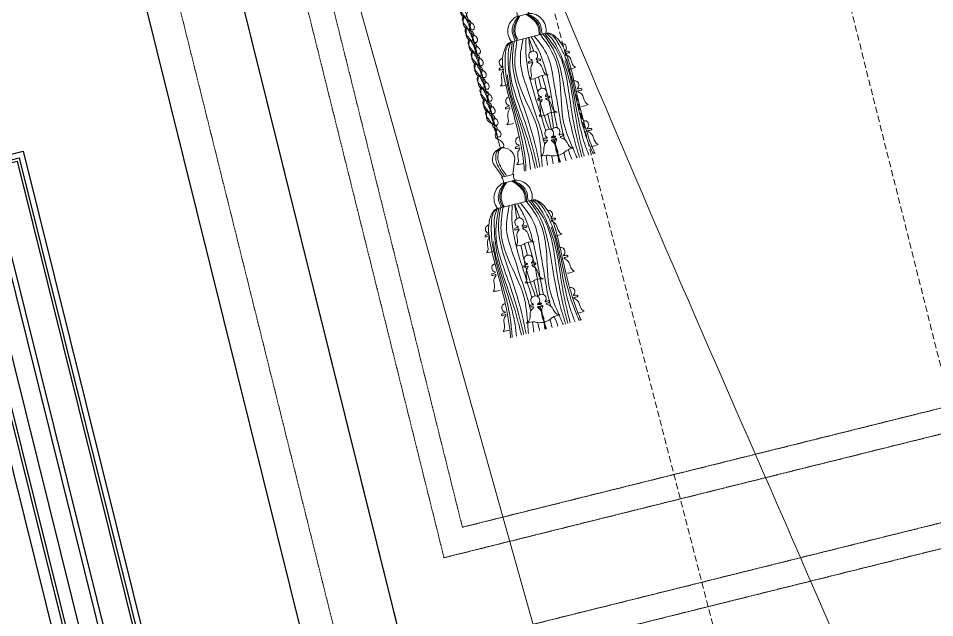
# Model space of a CAD drawing. Header units: inches. Extents: x 122939 to 389145, y 29603 to 574065.
# Drawn here: x 351378 to 352115, y 509176 to 509658 of the extents above; entities that cross this region are included whole.
import ezdxf

# ---------------------------------------------------------------- set-up
doc = ezdxf.new("R2010")
doc.units = ezdxf.units.IN
doc.header["$MEASUREMENT"] = 0
doc.linetypes.add('HIDDEN', pattern=[0.375, 0.25, -0.125])
for name, color, linetype in [('A-WALL', 7, 'Continuous'), ('curtain', 21, 'Continuous'), ('FURNITURE', 252, 'Continuous'), ('gypsum', 31, 'Continuous'), ('Layer7', 8, 'Continuous')]:
    doc.layers.add(name, color=color, linetype=linetype)
doc.layers.add('Fabric', color=253, linetype='Continuous', lineweight=0)
doc.layers.add('GRC', color=41, linetype='Continuous', lineweight=0)

# ---------------------------------------------------------------- blocks, each defined once
blk = doc.blocks.new('win1')
at = {"color": 252, "linetype": 'HIDDEN', "ltscale": 0.5, "elevation": 0}
for points in [[(0, 2848.83), (1150, 2848.83), (1150, -101.17), (0, -101.17)], [(99.59, 2298.59), (1050.41, 2298.59), (1050.41, 398.59), (99.59, 398.59)], [(119.84, 2278.34), (1030.16, 2278.34), (1030.16, 418.83), (119.84, 418.83)], [(99.59, -51.4), (1050.41, -51.4), (1050.41, 329.32), (99.59, 329.32)], [(119.84, -31.15), (1030.16, -31.15), (1030.16, 309.07), (119.84, 309.07)]]:
    blk.add_lwpolyline(points, close=True, dxfattribs=at)
blk.add_lwpolyline([(50, 2798.83), (1100, 2798.83), (1100, -101.17), (50, -101.17), (50, 2798.83), (1100, 2798.83), (1100, -101.17)], dxfattribs=at)
blk = doc.blocks.new('drape wall')
at = {"layer": 'Layer7', "linetype": 'HIDDEN', "lineweight": 0, "ltscale": 20}
for p, q in [((11825.11, -20785.66, 0), (11818.7, -23549.19, 0)), ((12070.7, -20785.66, 0), (12044.45, -23571.18, 0))]:
    blk.add_line(p, q, dxfattribs=at)
blk = doc.blocks.new('tass')
at = {"layer": 'curtain', "color": 42, "lineweight": 0, "ltscale": 1000, "true_color": 0xdba400}
for p, q in [((78219.74, 21088.15, 0), (78229.74, 21088.15, 0)), ((78210.49, 21069.37, 0), (78238.99, 21069.37, 0)), ((78224.74, 21027.33, 0), (78224.74, 21036.71, 0)), ((78224.74, 20992.91, 0), (78224.74, 21005.99, 0)), ((78224.74, 20986.2, 0), (78224.74, 20987.93, 0)), ((78224.74, 20965.98, 0), (78224.74, 20984.61, 0))]:
    blk.add_line(p, q, dxfattribs=at)
at = {"layer": 'curtain', "color": 42, "lineweight": 0, "ltscale": 1000, "true_color": 0xdba400, "elevation": 0}
for points in [[(78224.74, 21115.98, 0.434975), (78215.78, 21105.33), (78220.55, 21093.09)], [(78224.74, 21115.98, -0.434975), (78233.7, 21105.33), (78228.94, 21093.09)], [(78219.74, 21088.15, 0.222128), (78210.93, 21081.58, 0.232561), (78210.49, 21069.37, 0.647746)], [(78219.74, 21088.15, 0.282984), (78219.74, 21093.09), (78224.74, 21093.09)], [(78229.74, 21088.15, -0.282984), (78229.74, 21093.09), (78224.74, 21093.09)], [(78229.74, 21088.15, -0.222128), (78238.55, 21081.58, -0.232561), (78238.99, 21069.37, -0.647746)]]:
    blk.add_lwpolyline(points, format="xyb", dxfattribs=at)
at = {"layer": 'curtain', "color": 42, "lineweight": 0, "ltscale": 1000, "true_color": 0xdba400}
for points in [[(78225.57, 21093.14, 0), (78228.87, 21103.28, 0), (78228.02, 21112.12, 0), (78224.93, 21115.53, 0), (78223.06, 21116.03, 0), (78221.49, 21115.23, 0)], [(78227.24, 21093.09, 0), (78230.55, 21103.23, 0), (78229.7, 21112.07, 0), (78226.72, 21115.4, 0), (78224.74, 21116.25, 0), (78222.97, 21116.01, 0)], [(78221.43, 21088.15, 0), (78217.21, 21084.6, 0), (78212.98, 21075.76, 0), (78213.64, 21069.37, 0), (78213.64, 21069.28, 0)], [(78221.94, 21088.15, 0), (78216.18, 21081.59, 0), (78214.2, 21075.86, 0), (78215.13, 21069.37, 0)], [(78222.5, 21088.15, 0), (78217.17, 21081.59, 0), (78215.2, 21075.86, 0), (78216.13, 21069.37, 0)], [(78227.07, 21088.15, 0), (78232.39, 21081.59, 0), (78234.37, 21075.86, 0), (78233.44, 21069.37, 0)], [(78227.63, 21088.15, 0), (78233.39, 21081.59, 0), (78235.37, 21075.86, 0), (78234.44, 21069.37, 0)], [(78228.14, 21088.15, 0), (78232.35, 21084.6, 0), (78236.59, 21075.76, 0), (78235.93, 21069.37, 0), (78235.93, 21069.28, 0)], [(78200.8, 21058.45, 0), (78197.97, 21057.14, 0), (78197.39, 21053.74, 0), (78198.55, 21052.07, 0), (78199.06, 21051.78, 0), (78199.06, 21051.27, 0), (78198.77, 21051.2, 0), (78197.17, 21051.13, 0), (78196.08, 21050.69, 0), (78195.87, 21050.33, 0), (78195.87, 21049.75, 0), (78196.59, 21049.6, 0), (78198.19, 21049.6, 0), (78199.2, 21049.53, 0), (78199.2, 21049.24, 0), (78198.26, 21048.15, 0), (78196.3, 21044.82, 0), (78195, 21038.37, 0), (78193.74, 21037.01, 0)], [(78224.74, 21058.05, 0), (78221.91, 21056.75, 0), (78221.33, 21053.34, 0), (78222.49, 21051.67, 0), (78223, 21051.38, 0), (78223, 21050.88, 0), (78222.71, 21050.8, 0), (78221.11, 21050.73, 0), (78220.02, 21050.3, 0), (78219.81, 21049.93, 0), (78219.81, 21049.35, 0), (78220.53, 21049.21, 0), (78222.13, 21049.21, 0), (78223.14, 21049.14, 0), (78223.14, 21048.85, 0), (78222.2, 21047.76, 0), (78220.24, 21044.42, 0), (78218.94, 21037.97, 0), (78216.85, 21036.43, 0)], [(78224.74, 21058.05, 0), (78227.57, 21056.75, 0), (78228.15, 21053.34, 0), (78226.99, 21051.67, 0), (78226.48, 21051.38, 0), (78226.48, 21050.88, 0), (78226.77, 21050.8, 0), (78228.37, 21050.73, 0), (78229.46, 21050.3, 0), (78229.68, 21049.93, 0), (78229.68, 21049.35, 0), (78228.95, 21049.21, 0), (78227.35, 21049.21, 0), (78226.34, 21049.14, 0), (78226.34, 21048.85, 0), (78227.28, 21047.76, 0), (78229.24, 21044.42, 0), (78230.55, 21037.97, 0), (78231.8, 21036.62, 0)], [(78249.03, 21058.45, 0), (78251.86, 21057.14, 0), (78252.44, 21053.74, 0), (78251.28, 21052.07, 0), (78250.77, 21051.78, 0), (78250.77, 21051.27, 0), (78251.06, 21051.2, 0), (78252.66, 21051.13, 0), (78253.75, 21050.69, 0), (78253.96, 21050.33, 0), (78253.96, 21049.75, 0), (78253.24, 21049.6, 0), (78251.64, 21049.6, 0), (78250.63, 21049.53, 0), (78250.63, 21049.24, 0), (78251.57, 21048.15, 0), (78253.53, 21044.82, 0), (78254.84, 21038.37, 0), (78256.09, 21037.01, 0)], [(78216.85, 21036.43, 0), (78223.38, 21037.05, 0), (78225.88, 21036.42, 0), (78231.8, 21036.62, 0)], [(78198.28, 21026.97, 0), (78195.45, 21025.67, 0), (78194.87, 21022.26, 0), (78196.03, 21020.59, 0), (78196.54, 21020.3, 0), (78196.54, 21019.8, 0), (78196.25, 21019.72, 0), (78194.65, 21019.65, 0), (78193.56, 21019.22, 0), (78193.35, 21018.85, 0), (78193.35, 21018.27, 0), (78194.07, 21018.13, 0), (78195.67, 21018.13, 0), (78196.68, 21018.06, 0), (78196.68, 21017.77, 0), (78195.74, 21016.68, 0), (78193.78, 21013.34, 0), (78192.48, 21006.89, 0), (78191.22, 21005.53, 0)], [(78224.74, 21027.33, 0), (78221.91, 21026.03, 0), (78221.33, 21022.62, 0), (78222.49, 21020.95, 0), (78223, 21020.66, 0), (78223, 21020.16, 0), (78222.71, 21020.08, 0), (78221.11, 21020.01, 0), (78220.02, 21019.58, 0), (78219.81, 21019.21, 0), (78219.81, 21018.63, 0), (78220.53, 21018.49, 0), (78222.13, 21018.49, 0), (78223.14, 21018.42, 0), (78223.14, 21018.13, 0), (78222.2, 21017.04, 0), (78220.24, 21013.7, 0), (78218.94, 21007.25, 0), (78216.85, 21005.71, 0)], [(78224.74, 21027.33, 0), (78227.57, 21026.03, 0), (78228.15, 21022.62, 0), (78226.99, 21020.95, 0), (78226.48, 21020.66, 0), (78226.48, 21020.16, 0), (78226.77, 21020.08, 0), (78228.37, 21020.01, 0), (78229.46, 21019.58, 0), (78229.68, 21019.21, 0), (78229.68, 21018.63, 0), (78228.95, 21018.49, 0), (78227.35, 21018.49, 0), (78226.34, 21018.42, 0), (78226.34, 21018.13, 0), (78227.28, 21017.04, 0), (78229.24, 21013.7, 0), (78230.55, 21007.25, 0), (78231.8, 21005.9, 0)], [(78251.55, 21026.97, 0), (78254.38, 21025.67, 0), (78254.96, 21022.26, 0), (78253.8, 21020.59, 0), (78253.29, 21020.3, 0), (78253.29, 21019.8, 0), (78253.58, 21019.72, 0), (78255.18, 21019.65, 0), (78256.27, 21019.22, 0), (78256.48, 21018.85, 0), (78256.48, 21018.27, 0), (78255.76, 21018.13, 0), (78254.16, 21018.13, 0), (78253.15, 21018.06, 0), (78253.15, 21017.77, 0), (78254.09, 21016.68, 0), (78256.05, 21013.34, 0), (78257.36, 21006.89, 0), (78258.61, 21005.53, 0)], [(78216.85, 21005.71, 0), (78223.38, 21006.33, 0), (78225.88, 21005.7, 0), (78231.8, 21005.9, 0)], [(78198.32, 20993.93, 0), (78195.49, 20992.62, 0), (78194.91, 20989.21, 0), (78196.07, 20987.55, 0), (78196.57, 20987.26, 0), (78196.57, 20986.75, 0), (78196.28, 20986.68, 0), (78194.69, 20986.6, 0), (78193.6, 20986.17, 0), (78193.38, 20985.81, 0), (78193.38, 20985.23, 0), (78194.11, 20985.08, 0), (78195.7, 20985.08, 0), (78196.72, 20985.01, 0), (78196.72, 20984.72, 0), (78195.78, 20983.63, 0), (78193.82, 20980.3, 0), (78192.51, 20973.84, 0), (78191.25, 20972.49, 0)], [(78222.84, 20994.04, 0), (78219.81, 20993.32, 0), (78218.56, 20990.1, 0), (78219.37, 20988.23, 0), (78219.81, 20987.85, 0), (78219.71, 20987.35, 0), (78219.41, 20987.33, 0), (78217.83, 20987.58, 0), (78216.67, 20987.37, 0), (78216.39, 20987.06, 0), (78216.27, 20986.49, 0), (78216.96, 20986.2, 0), (78218.52, 20985.89, 0), (78219.5, 20985.61, 0), (78219.44, 20985.33, 0), (78218.3, 20984.45, 0), (78215.72, 20981.57, 0), (78213.16, 20975.51, 0), (78210.81, 20974.41, 0)], [(78226.64, 20994.04, 0), (78224.13, 20992.19, 0), (78224.24, 20988.74, 0), (78225.71, 20987.34, 0), (78226.26, 20987.15, 0), (78226.36, 20986.66, 0), (78226.09, 20986.53, 0), (78224.54, 20986.14, 0), (78223.56, 20985.49, 0), (78223.42, 20985.1, 0), (78223.54, 20984.53, 0), (78224.28, 20984.53, 0), (78225.84, 20984.85, 0), (78226.85, 20984.98, 0), (78226.91, 20984.69, 0), (78226.2, 20983.44, 0), (78224.94, 20979.78, 0), (78224.95, 20973.2, 0), (78223.98, 20971.62, 0)], [(78226.64, 20994.04, 0), (78229.67, 20993.32, 0), (78230.92, 20990.1, 0), (78230.12, 20988.23, 0), (78229.67, 20987.85, 0), (78229.78, 20987.35, 0), (78230.07, 20987.33, 0), (78231.65, 20987.58, 0), (78232.81, 20987.37, 0), (78233.09, 20987.06, 0), (78233.21, 20986.49, 0), (78232.53, 20986.2, 0), (78230.96, 20985.89, 0), (78229.98, 20985.61, 0), (78230.04, 20985.33, 0), (78231.18, 20984.45, 0), (78233.76, 20981.57, 0), (78236.33, 20975.51, 0), (78238.67, 20974.41, 0)], [(78251.52, 20993.93, 0), (78254.35, 20992.62, 0), (78254.93, 20989.21, 0), (78253.76, 20987.55, 0), (78253.26, 20987.26, 0), (78253.26, 20986.75, 0), (78253.55, 20986.68, 0), (78255.14, 20986.6, 0), (78256.23, 20986.17, 0), (78256.45, 20985.81, 0), (78256.45, 20985.23, 0), (78255.72, 20985.08, 0), (78254.13, 20985.08, 0), (78253.11, 20985.01, 0), (78253.11, 20984.72, 0), (78254.05, 20983.63, 0), (78256.01, 20980.3, 0), (78257.32, 20973.84, 0), (78258.58, 20972.49, 0)], [(78238.67, 20974.41, 0), (78232.16, 20973.72, 0), (78229.82, 20972.61, 0), (78223.98, 20971.62, 0)]]:
    blk.add_spline(points, degree=3, dxfattribs=at)
for points, knots in [([(78210.49, 21069.37, 0), (78209.85, 21069.33, 0), (78207.59, 21069.19, 0), (78201.07, 21062.98, 0), (78197.46, 21048.19, 0), (78197.82, 21024.49, 0), (78198.52, 20998.1, 0), (78197.45, 20977.22, 0), (78195.71, 20967.31, 0), (78195.46, 20965.98, 0)], [0, 0, 0, 0, 1.88546, 6.692223, 25.03677, 45.785579, 78.040267, 104.189263, 108.247754, 108.247754, 108.247754, 108.247754]), ([(78210.49, 21069.37, 0), (78209.69, 21069.07, 0), (78205.83, 21067.63, 0), (78198.66, 21049.87, 0), (78198.89, 21018.18, 0), (78200.73, 20986.07, 0), (78197.24, 20968.1, 0), (78196.81, 20965.98, 0)], [0, 0, 0, 0, 2.515357, 12.157325, 51.767584, 100.17516, 106.680385, 106.680385, 106.680385, 106.680385]), ([(78210.49, 21069.37, 0), (78210.02, 21068.89, 0), (78206.86, 21065.62, 0), (78202.4, 21050.07, 0), (78200.34, 21028.19, 0), (78203.36, 21001.26, 0), (78204.79, 20981.78, 0), (78204.44, 20969.49, 0), (78204.54, 20965.98, 0)], [0, 0, 0, 0, 2.007034, 13.599116, 46.514064, 68.263556, 94.567068, 105.104983, 105.104983, 105.104983, 105.104983]), ([(78211.41, 21069.37, 0), (78208.28, 21062.24, 0), (78203.23, 21050.77, 0), (78202.53, 21030.9, 0), (78205.18, 21009.6, 0), (78206.73, 20987.04, 0), (78206.48, 20971.74, 0), (78206.36, 20965.98, 0)], [0, 0, 0, 0, 23.11123, 37.13989, 58.938099, 87.56344, 104.848877, 104.848877, 104.848877, 104.848877]), ([(78212.87, 21069.37, 0), (78210.97, 21064.91, 0), (78206.1, 21053.43, 0), (78205.73, 21031.43, 0), (78208.26, 21007.57, 0), (78209.35, 20985.11, 0), (78208.67, 20971.85, 0), (78208.32, 20965.98, 0)], [0, 0, 0, 0, 14.461806, 37.172593, 64.608028, 86.813347, 104.448719, 104.448719, 104.448719, 104.448719]), ([(78215.04, 21069.37, 0), (78212.54, 21063.42, 0), (78206.88, 21049.97, 0), (78208.47, 21024.29, 0), (78216, 20998.64, 0), (78212.25, 20978.06, 0), (78210.64, 20968.23, 0), (78210.28, 20965.98, 0)], [0, 0, 0, 0, 19.16217, 43.282185, 75.216668, 98.196351, 105.022244, 105.022244, 105.022244, 105.022244]), ([(78220.12, 21069.37, 0), (78217.33, 21063.44, 0), (78211.46, 21050.95, 0), (78213.89, 21030.08, 0), (78215.1, 21009.22, 0), (78216.56, 20994.93, 0), (78216.52, 20987.53, 0), (78216.52, 20987.23, 0)], [0, 0, 0, 0, 19.313115, 40.610909, 61.195171, 82.530094, 83.430851, 83.430851, 83.430851, 83.430851]), ([(78222.56, 21069.37, 0), (78221.52, 21065.74, 0), (78217.6, 21052.12, 0), (78217.4, 21027.28, 0), (78219.54, 21005.7, 0), (78219.86, 20994.38, 0), (78219.89, 20993.38, 0)], [0, 0, 0, 0, 11.321596, 42.431835, 73.453337, 76.475104, 76.475104, 76.475104, 76.475104]), ([(78226.92, 21069.37, 0), (78227.97, 21065.74, 0), (78231.88, 21052.12, 0), (78232.08, 21027.28, 0), (78229.95, 21005.7, 0), (78229.62, 20994.38, 0), (78229.59, 20993.38, 0)], [0, 0, 0, 0, 11.321596, 42.431835, 73.453337, 76.475104, 76.475104, 76.475104, 76.475104]), ([(78229.36, 21069.37, 0), (78232.15, 21063.44, 0), (78238.02, 21050.95, 0), (78235.59, 21030.08, 0), (78234.38, 21009.22, 0), (78232.92, 20994.93, 0), (78232.96, 20987.53, 0), (78232.96, 20987.23, 0)], [0, 0, 0, 0, 19.313115, 40.610909, 61.195171, 82.530094, 83.430851, 83.430851, 83.430851, 83.430851]), ([(78234.44, 21069.37, 0), (78236.94, 21063.42, 0), (78242.6, 21049.97, 0), (78241.01, 21024.29, 0), (78233.48, 20998.64, 0), (78237.24, 20978.06, 0), (78238.84, 20968.23, 0), (78239.2, 20965.98, 0)], [0, 0, 0, 0, 19.16217, 43.282185, 75.216668, 98.196351, 105.022244, 105.022244, 105.022244, 105.022244]), ([(78236.61, 21069.37, 0), (78238.51, 21064.91, 0), (78243.38, 21053.43, 0), (78243.75, 21031.43, 0), (78241.22, 21007.57, 0), (78240.13, 20985.11, 0), (78240.81, 20971.85, 0), (78241.17, 20965.98, 0)], [0, 0, 0, 0, 14.461806, 37.172593, 64.608028, 86.813347, 104.448719, 104.448719, 104.448719, 104.448719]), ([(78238.07, 21069.37, 0), (78241.21, 21062.24, 0), (78246.25, 21050.77, 0), (78246.95, 21030.9, 0), (78244.3, 21009.6, 0), (78242.75, 20987.04, 0), (78243, 20971.74, 0), (78243.13, 20965.98, 0)], [0, 0, 0, 0, 23.11123, 37.13989, 58.938099, 87.56344, 104.848877, 104.848877, 104.848877, 104.848877]), ([(78238.99, 21069.37, 0), (78239.79, 21069.07, 0), (78243.65, 21067.63, 0), (78250.82, 21049.87, 0), (78250.59, 21018.18, 0), (78248.75, 20986.07, 0), (78252.25, 20968.1, 0), (78252.68, 20965.98, 0)], [0, 0, 0, 0, 2.515357, 12.157325, 51.767584, 100.17516, 106.680385, 106.680385, 106.680385, 106.680385]), ([(78238.99, 21069.37, 0), (78239.46, 21068.89, 0), (78242.62, 21065.62, 0), (78247.08, 21050.07, 0), (78249.14, 21028.19, 0), (78246.12, 21001.26, 0), (78244.69, 20981.78, 0), (78245.04, 20969.49, 0), (78244.94, 20965.98, 0)], [0, 0, 0, 0, 2.007034, 13.599116, 46.514064, 68.263556, 94.567068, 105.104983, 105.104983, 105.104983, 105.104983]), ([(78238.99, 21069.37, 0), (78239.63, 21069.33, 0), (78241.89, 21069.19, 0), (78248.41, 21062.98, 0), (78252.02, 21048.19, 0), (78251.66, 21024.49, 0), (78250.97, 20998.1, 0), (78252.04, 20977.22, 0), (78253.77, 20967.31, 0), (78254.02, 20965.98, 0)], [0, 0, 0, 0, 1.88546, 6.692223, 25.03677, 45.785579, 78.040267, 104.189263, 108.247754, 108.247754, 108.247754, 108.247754]), ([(78200.53, 20965.98, 0), (78200.98, 20969.09, 0), (78202.37, 20979.89, 0), (78201.8, 20998, 0), (78200.39, 21018.79, 0), (78199.56, 21034.14, 0), (78200.59, 21042.23, 0), (78200.86, 21044.36, 0)], [5.059628, 5.059628, 5.059628, 5.059628, 14.477933, 37.724665, 59.153291, 77.15639, 83.59054, 83.59054, 83.59054, 83.59054]), ([(78248.95, 20965.98, 0), (78248.5, 20969.09, 0), (78247.12, 20979.89, 0), (78247.68, 20998, 0), (78249.09, 21018.79, 0), (78249.92, 21034.14, 0), (78248.89, 21042.23, 0), (78248.62, 21044.36, 0)], [5.059628, 5.059628, 5.059628, 5.059628, 14.477933, 37.724665, 59.153291, 77.15639, 83.59054, 83.59054, 83.59054, 83.59054]), ([(78221.64, 21037.19, 0), (78220.85, 21024.62, 0), (78220.77, 21010.2, 0), (78222.73, 20995.82, 0), (78222.99, 20993.96, 0)], [32.552342, 32.552342, 32.552342, 32.552342, 70.272536, 75.866413, 75.866413, 75.866413, 75.866413]), ([(78227.9, 21036.23, 0), (78228.63, 21023.98, 0), (78228.67, 21009.88, 0), (78226.75, 20995.82, 0), (78226.49, 20993.96, 0)], [33.509366, 33.509366, 33.509366, 33.509366, 70.272536, 75.866413, 75.866413, 75.866413, 75.866413]), ([(78223.41, 20984.94, 0), (78223.08, 20985.06, 0), (78222.63, 20985.22, 0), (78222.5, 20984.25, 0), (78224, 20982.88, 0), (78225.12, 20978.92, 0), (78223.65, 20974.98, 0), (78224.66, 20972.92, 0), (78224.74, 20972.78, 0)], [16.303462, 16.303462, 16.303462, 16.303462, 17.124618, 17.414629, 18.85427, 22.722221, 29.305613, 29.787645, 29.787645, 29.787645, 29.787645]), ([(78224.74, 20987.93, 0), (78224.48, 20987.63, 0), (78224, 20987.29, 0), (78223.18, 20987.3, 0), (78222.99, 20986.63, 0), (78223.79, 20986.42, 0), (78224.3, 20986.34, 0), (78224.74, 20986.2, 0)], [7.456516, 7.456516, 7.456516, 7.456516, 8.604971, 9.189876, 9.697377, 9.996568, 11.386627, 11.386627, 11.386627, 11.386627]), ([(78225.27, 20984.69, 0), (78224.97, 20981.86, 0), (78224.5, 20975.62, 0), (78224.99, 20969.39, 0), (78225.43, 20965.98, 0)], [85.18572, 85.18572, 85.18572, 85.18572, 93.715267, 104.052116, 104.052116, 104.052116, 104.052116]), ([(78226.07, 20984.94, 0), (78226.07, 20984.77, 0), (78225.98, 20984.34, 0), (78225.28, 20984.53, 0), (78224.89, 20984.59, 0), (78224.74, 20984.61, 0)], [13.33354, 13.33354, 13.33354, 13.33354, 13.769673, 14.509669, 14.970828, 14.970828, 14.970828, 14.970828]), ([(78210.81, 20974.41, 0), (78213.06, 20974.47, 0), (78216.21, 20974.56, 0), (78220.17, 20972.14, 0), (78222.53, 20971.82, 0), (78224.05, 20971.71, 0)], [0, 0, 0, 0, 6.553714, 9.139118, 13.637218, 13.637218, 13.637218, 13.637218])]:
    blk.add_open_spline(points, degree=3, knots=knots, dxfattribs=at)
for points in [[(78224.74, 21069.76, 0), (78224.29, 21065.73, 0), (78223.84, 21061.7, 0), (78223.42, 21057.67, 0)], [(78224.74, 21069.76, 0), (78225.19, 21065.73, 0), (78225.64, 21061.7, 0), (78226.06, 21057.67, 0)], [(78222.8, 21051.55, 0), (78222.69, 21050.36, 0), (78222.58, 21049.16, 0), (78222.47, 21047.97, 0)], [(78226.68, 21051.55, 0), (78226.79, 21050.36, 0), (78226.91, 21049.16, 0), (78227.01, 21047.97, 0)], [(78199.47, 21036.78, 0), (78197.6, 21036.45, 0), (78195.67, 21036.73, 0), (78193.74, 21037.01, 0)], [(78250.36, 21036.78, 0), (78252.23, 21036.45, 0), (78254.16, 21036.73, 0), (78256.09, 21037.01, 0)], [(78196.95, 21005.3, 0), (78195.08, 21004.97, 0), (78193.15, 21005.25, 0), (78191.22, 21005.53, 0)], [(78252.88, 21005.3, 0), (78254.75, 21004.97, 0), (78256.68, 21005.25, 0), (78258.61, 21005.53, 0)], [(78222.84, 20994.04, 0), (78223.53, 20993.7, 0), (78224.22, 20993.36, 0), (78224.74, 20992.91, 0)], [(78216.5, 20986.31, 0), (78216.48, 20985.12, 0), (78216.44, 20983.94, 0), (78216.38, 20982.75, 0)], [(78223.89, 20987.36, 0), (78223.95, 20986.89, 0), (78224.01, 20986.41, 0), (78224.07, 20985.93, 0)], [(78225.59, 20987.36, 0), (78225.55, 20987.04, 0), (78225.51, 20986.71, 0), (78225.47, 20986.38, 0)], [(78232.98, 20986.31, 0), (78233, 20985.12, 0), (78233.04, 20983.94, 0), (78233.1, 20982.75, 0)], [(78196.99, 20972.26, 0), (78195.12, 20971.92, 0), (78193.18, 20972.21, 0), (78191.25, 20972.49, 0)], [(78215.7, 20974.2, 0), (78215.41, 20971.45, 0), (78215.06, 20968.72, 0), (78214.67, 20965.98, 0)], [(78219.71, 20972.58, 0), (78219.64, 20970.38, 0), (78219.55, 20968.18, 0), (78219.46, 20965.98, 0)], [(78224.67, 20972.9, 0), (78224.57, 20970.59, 0), (78224.35, 20968.28, 0), (78224.05, 20965.98, 0)], [(78229.77, 20972.58, 0), (78229.84, 20970.38, 0), (78229.93, 20968.18, 0), (78230.02, 20965.98, 0)], [(78233.78, 20974.2, 0), (78234.07, 20971.45, 0), (78234.43, 20968.72, 0), (78234.81, 20965.98, 0)], [(78252.84, 20972.26, 0), (78254.71, 20971.92, 0), (78256.65, 20972.21, 0), (78258.58, 20972.49, 0)]]:
    blk.add_open_spline(points, degree=3, dxfattribs=at)
blk = doc.blocks.new('EMBRASSE 2')
at = {"layer": 'FURNITURE', "color": 40, "lineweight": 0, "ltscale": 1000}
for points in [[(4984.63, -9472.74, 0), (4985.11, -9463.34, 0), (4987.6, -9449.67, 0), (4988.77, -9447.05, 0), (4989.13, -9441.85, 0), (4987.96, -9440.44, 0), (4989.67, -9446.58, 0), (4983.44, -9456.54, 0), (4986.55, -9463.55, 0), (4983.93, -9466.41, 0), (4981.93, -9469.07, 0), (4981.76, -9471.92, 0), (4983.14, -9473.11, 0), (4984.63, -9472.74, 0)], [(4984.63, -9483.14, 0), (4985.11, -9473.74, 0), (4987.6, -9460.07, 0), (4988.77, -9457.45, 0), (4989.13, -9452.25, 0), (4987.96, -9450.84, 0), (4989.67, -9456.98, 0), (4983.44, -9466.94, 0), (4986.55, -9473.95, 0), (4983.93, -9476.81, 0), (4981.93, -9479.47, 0), (4981.76, -9482.32, 0), (4983.14, -9483.52, 0), (4984.63, -9483.14, 0)], [(4984.63, -9492.67, 0), (4985.11, -9483.26, 0), (4987.6, -9469.6, 0), (4988.77, -9466.97, 0), (4989.13, -9461.78, 0), (4987.96, -9460.36, 0), (4989.67, -9466.5, 0), (4983.44, -9476.47, 0), (4986.55, -9483.47, 0), (4983.93, -9486.34, 0), (4981.93, -9489, 0), (4981.76, -9491.84, 0), (4983.14, -9493.04, 0), (4984.63, -9492.67, 0)], [(4984.67, -9502.33, 0), (4985.15, -9492.92, 0), (4987.64, -9479.26, 0), (4988.81, -9476.63, 0), (4989.17, -9471.44, 0), (4988, -9470.02, 0), (4989.71, -9476.17, 0), (4983.48, -9486.13, 0), (4986.59, -9493.13, 0), (4983.97, -9496, 0), (4981.97, -9498.66, 0), (4981.8, -9501.5, 0), (4983.18, -9502.7, 0), (4984.67, -9502.33, 0)], [(4984.67, -9512.21, 0), (4985.15, -9502.8, 0), (4987.64, -9489.14, 0), (4988.81, -9486.51, 0), (4989.17, -9481.32, 0), (4988, -9479.91, 0), (4989.71, -9486.05, 0), (4983.48, -9496.01, 0), (4986.59, -9503.01, 0), (4983.97, -9505.88, 0), (4981.97, -9508.54, 0), (4981.8, -9511.38, 0), (4983.18, -9512.58, 0), (4984.67, -9512.21, 0)], [(4984.67, -9521.89, 0), (4985.15, -9512.48, 0), (4987.64, -9498.82, 0), (4988.81, -9496.19, 0), (4989.17, -9490.99, 0), (4988, -9489.58, 0), (4989.71, -9495.72, 0), (4983.48, -9505.69, 0), (4986.59, -9512.69, 0), (4983.97, -9515.55, 0), (4981.97, -9518.21, 0), (4981.8, -9521.06, 0), (4983.18, -9522.26, 0), (4984.67, -9521.89, 0)], [(4984.67, -9531.8, 0), (4985.15, -9522.4, 0), (4987.64, -9508.73, 0), (4988.81, -9506.11, 0), (4989.17, -9500.91, 0), (4988, -9499.5, 0), (4989.71, -9505.64, 0), (4983.48, -9515.6, 0), (4986.59, -9522.61, 0), (4983.97, -9525.47, 0), (4981.97, -9528.13, 0), (4981.8, -9530.98, 0), (4983.18, -9532.18, 0), (4984.67, -9531.8, 0)], [(4984.67, -9542.21, 0), (4985.15, -9532.8, 0), (4987.64, -9519.14, 0), (4988.81, -9516.51, 0), (4989.17, -9511.31, 0), (4988, -9509.9, 0), (4989.71, -9516.04, 0), (4983.48, -9526.01, 0), (4986.59, -9533.01, 0), (4983.97, -9535.87, 0), (4981.97, -9538.53, 0), (4981.8, -9541.38, 0), (4983.18, -9542.58, 0), (4984.67, -9542.21, 0)], [(4984.67, -9551.73, 0), (4985.15, -9542.32, 0), (4987.64, -9528.66, 0), (4988.81, -9526.03, 0), (4989.17, -9520.84, 0), (4988, -9519.42, 0), (4989.71, -9525.57, 0), (4983.48, -9535.53, 0), (4986.59, -9542.53, 0), (4983.97, -9545.4, 0), (4981.97, -9548.06, 0), (4981.8, -9550.9, 0), (4983.18, -9552.1, 0), (4984.67, -9551.73, 0)], [(4984.67, -9561.44, 0), (4985.15, -9552.04, 0), (4987.64, -9538.37, 0), (4988.81, -9535.75, 0), (4989.17, -9530.55, 0), (4988, -9529.14, 0), (4989.71, -9535.28, 0), (4983.48, -9545.24, 0), (4986.59, -9552.25, 0), (4983.97, -9555.11, 0), (4981.97, -9557.77, 0), (4981.8, -9560.62, 0), (4983.18, -9561.82, 0), (4984.67, -9561.44, 0)], [(4984.67, -9570.52, 0), (4985.15, -9561.11, 0), (4987.64, -9547.45, 0), (4988.81, -9544.82, 0), (4989.17, -9539.63, 0), (4988, -9538.21, 0), (4989.71, -9544.35, 0), (4983.48, -9554.32, 0), (4986.59, -9561.32, 0), (4983.97, -9564.19, 0), (4981.97, -9566.85, 0), (4981.8, -9569.69, 0), (4983.18, -9570.89, 0), (4984.67, -9570.52, 0)]]:
    blk.add_spline(points, degree=3, dxfattribs=at)
at = {"layer": 'FURNITURE', "color": 40, "lineweight": 0}
for p in [(-73283.48, -30559.31, 0), (-73240.27, -30686.75, 0)]:
    blk.add_blockref('tass', p, dxfattribs=at)
blk = doc.blocks.new('curtain')
at = {"layer": 'Fabric', "lineweight": 0, "elevation": 0}
blk.add_lwpolyline([(-1083.83, 74.31), (-1113.19, 1056.93)], dxfattribs=at)
at = {"layer": 'Fabric', "lineweight": 0}
blk.add_open_spline([(-983.15, 1133.1, 0), (-927.77, 717.27, 0), (-877.09, 481.52, 0), (-816.77, 80.56, 0), (-837.96, 79.41, 0), (-917.21, 78.72, 0), (-989.77, 79.13, 0), (-1055.3, 79.76, 0), (-1085.49, 75.73, 0), (-1082.08, 65.15, 0), (-1044.48, 55.23, 0), (-1004.37, 49.23, 0), (-959.65, 36.13, 0), (-986.23, 21.61, 0), (-1051.87, 11.83, 0), (-1114.27, 6.09, 0), (-1158.81, 3.09, 0)], degree=3, knots=[209.258227, 209.258227, 209.258227, 209.258227, 1067.803273, 1090.343366, 1101.041024, 1124.788132, 1253.632328, 1281.505184, 1291.97919, 1296.93529, 1312.115972, 1346.838143, 1377.534104, 1387.5713, 1425.177123, 1520.355421, 1520.355421, 1520.355421, 1520.355421], dxfattribs=at)
at = {"layer": 'GRC', "color": 1, "lineweight": 0, "xscale": -1, "rotation": 359.9999999999989}
blk.add_blockref('EMBRASSE 2', (3957.44, 10377.25, 0), dxfattribs=at)

msp = doc.modelspace()

# ---------------------------------------------------------------- linework, layer by layer
at = {"layer": 'A-WALL', "elevation": 0}
msp.add_lwpolyline([(351109.643, 511473.122), (352128.579, 511726.632), (352811.846, 508980.367), (351792.909, 508726.857)], close=True, dxfattribs=at)
at = {"layer": 'gypsum'}
msp.add_line((351690.189, 508824.959, -0.001), (351035.611, 511455.916, 0), dxfattribs=at)
at = {"layer": 'gypsum', "elevation": 0.001}
for points in [[(350758.801, 509395.786), (351381.818, 509550.791), (351545.709, 508892.061), (350922.692, 508737.055)], [(350764.057, 509392.624), (351378.656, 509545.535), (351540.453, 508895.223), (350925.854, 508742.311)], [(350766.874, 509390.93), (351376.962, 509542.719), (351537.637, 508896.917), (350927.548, 508745.128)], [(350794.887, 509374.079), (351360.111, 509514.705), (351509.623, 508913.768), (350944.4, 508773.141)], [(350799.864, 509371.085), (351357.117, 509509.729), (351504.647, 508916.762), (350947.393, 508778.118)], [(350818.062, 509360.138), (351346.171, 509491.531), (351486.449, 508927.708), (350958.34, 508796.316)], [(350830.483, 509352.667), (351338.699, 509479.11), (351474.028, 508935.18), (350965.811, 508808.736)], [(350833.364, 509350.933), (351336.966, 509476.229), (351471.147, 508936.913), (350967.545, 508811.618)], [(350844.191, 509344.421), (351330.453, 509465.402), (351460.32, 508943.426), (350974.058, 508822.445)], [(350844.191, 509344.421), (351330.453, 509465.402), (351460.32, 508943.426), (350974.058, 508822.445)]]:
    msp.add_lwpolyline(points, close=True, dxfattribs=at)

# ---------------------------------------------------------------- block references
at = {"rotation": 13.97142328298568}
msp.add_blockref('curtain', (352957.435, 509018.612, 0), dxfattribs=at)
at = {"layer": 'GRC', "xscale": -1, "rotation": 13.97142328298562}
msp.add_blockref('drape wall', (358027.315, 534590.626, 0), dxfattribs=at)
at = {"layer": 'GRC', "rotation": 13.97142328298565}
msp.add_blockref('win1', (351719.962, 508812.958, 0), dxfattribs=at)

doc.saveas('drawing.dxf')
